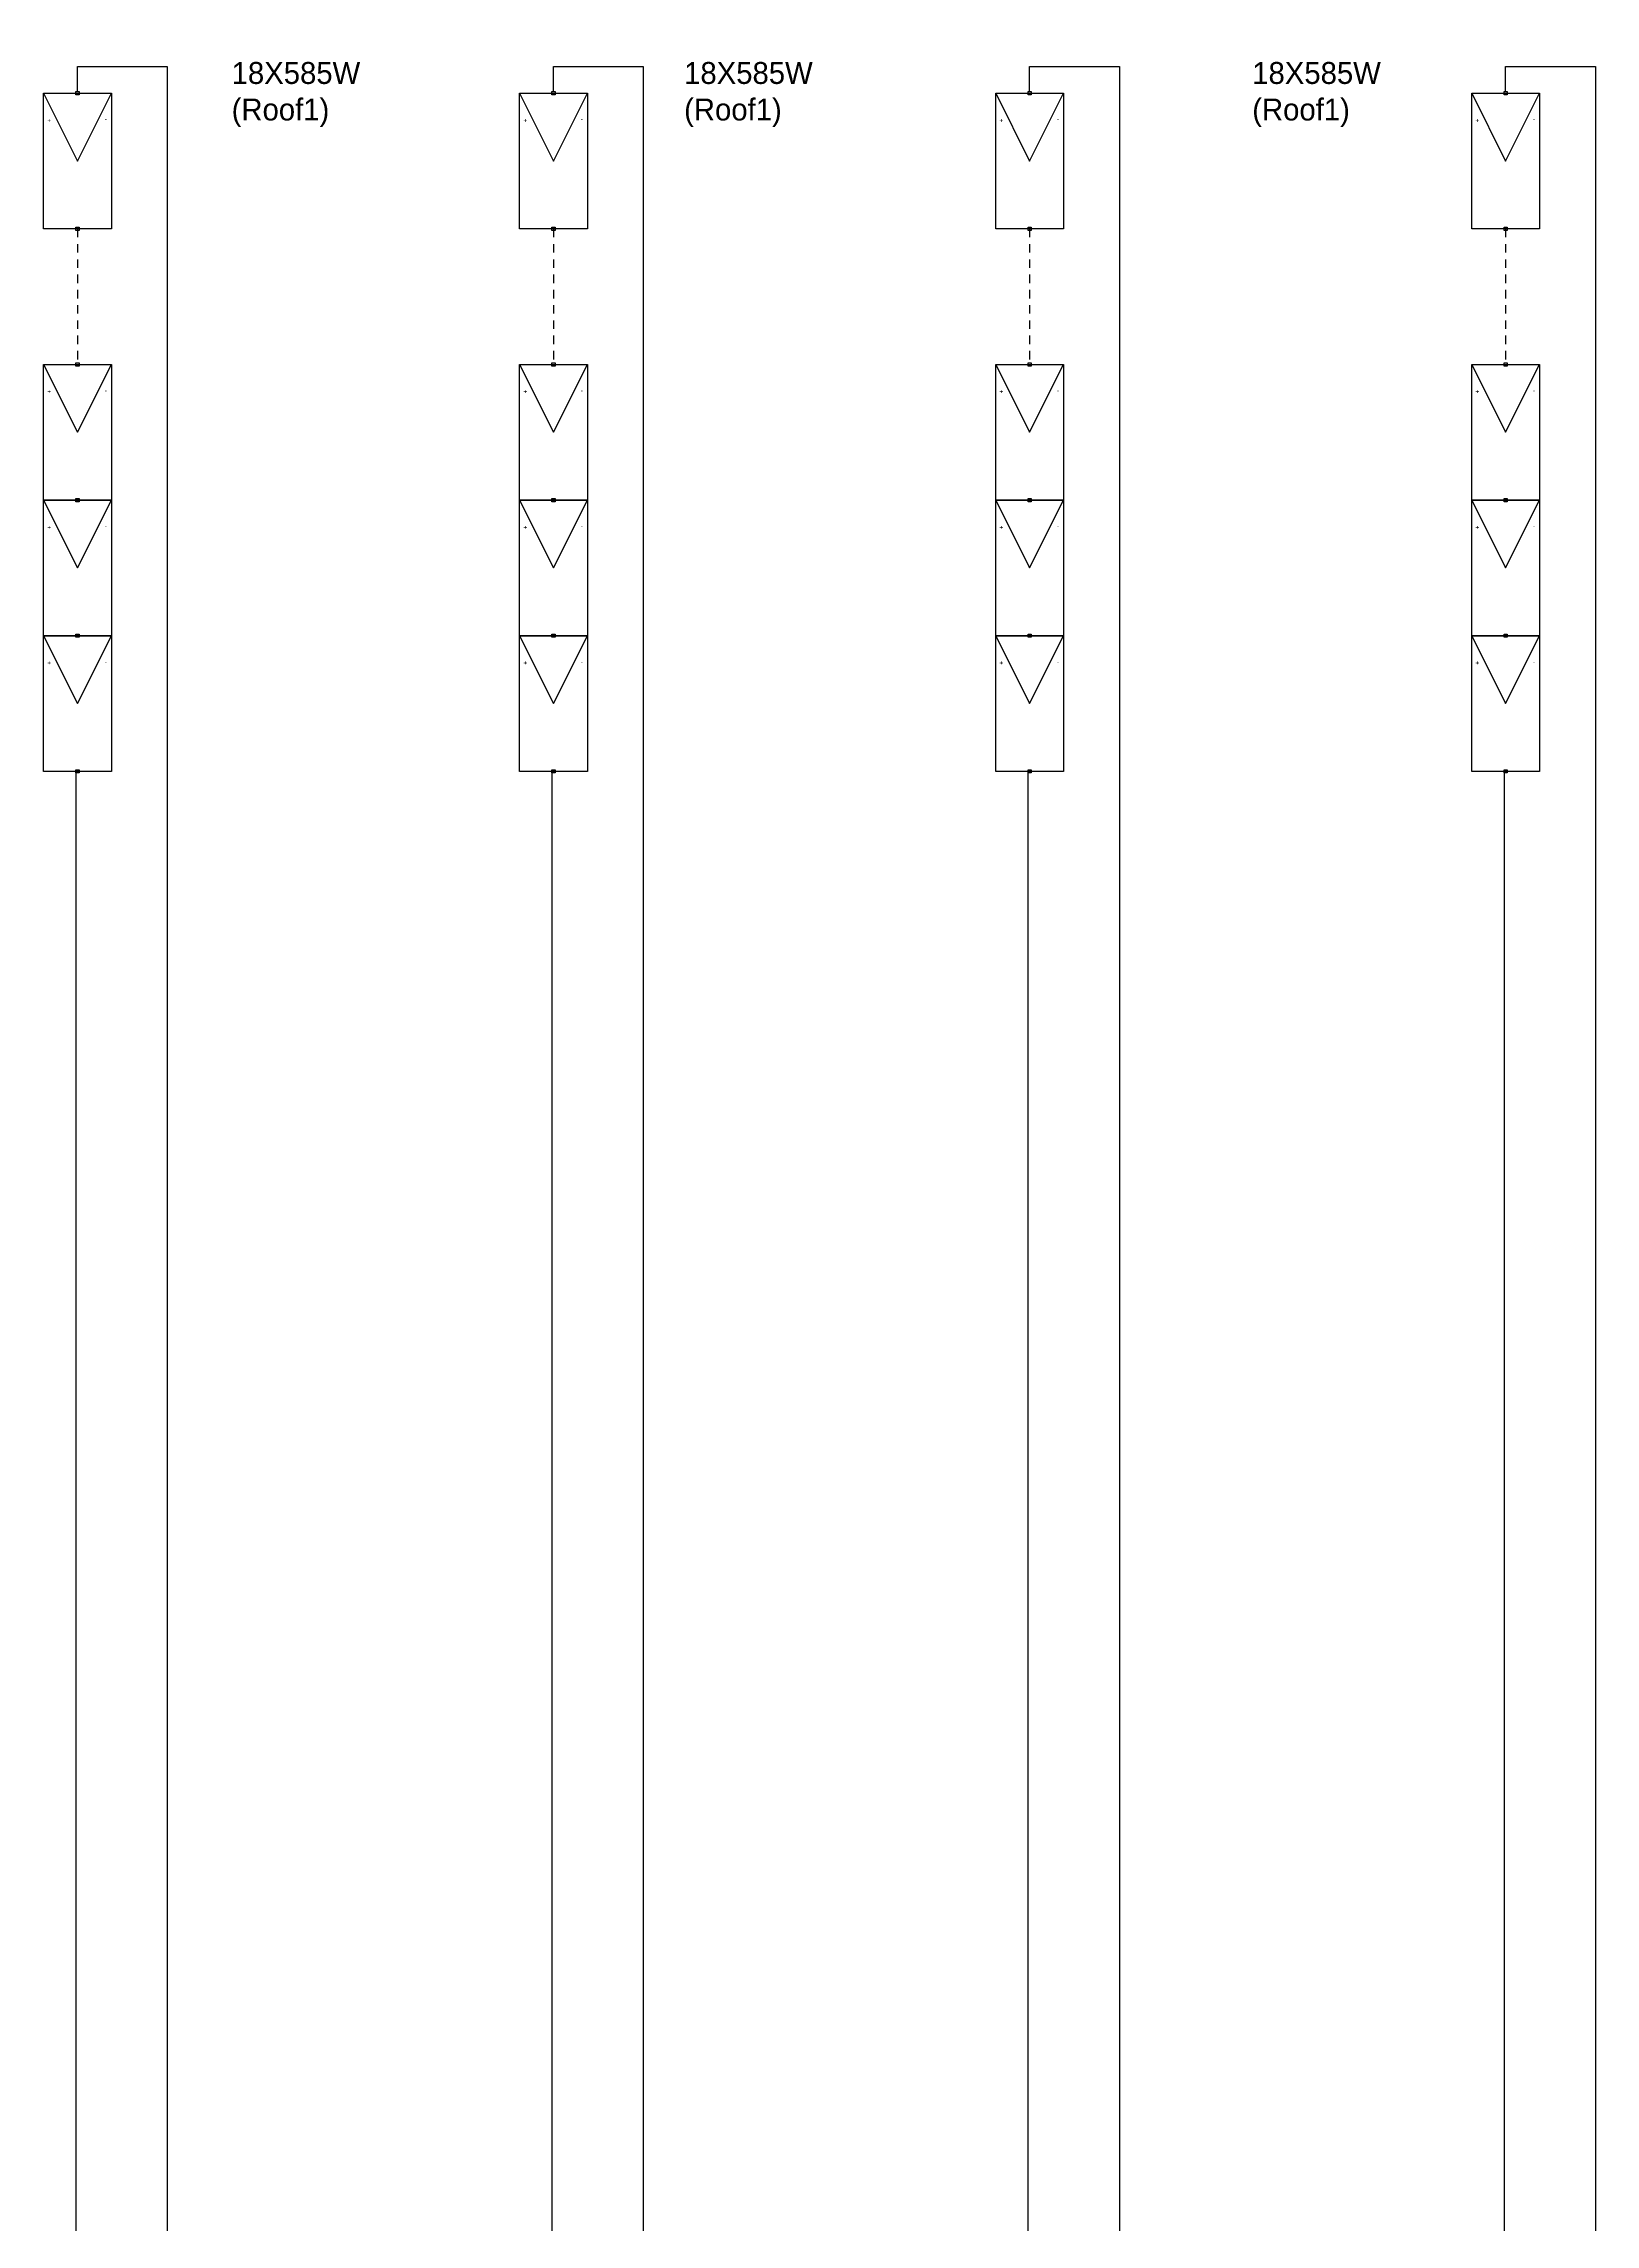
# Model space of a CAD drawing. Header units: inches. Extents: x 4 to 127, y -3 to 89.
# Drawn here: x 35.55 to 58.44, y 39.89 to 72.04 of the extents above; entities that cross this region are included whole.
import ezdxf

# ---------------------------------------------------------------- set-up
doc = ezdxf.new("R2010")
doc.units = ezdxf.units.IN
doc.header["$MEASUREMENT"] = 0
doc.linetypes.add('HIDDEN2', pattern=[0.1875, 0.125, -0.0625])
for name, color, linetype in [('GRY_20AWG', 9, 'Continuous'), ('SYMS', 7, 'Continuous'), ('WHT_12AWG', 7, 'Continuous')]:
    doc.layers.add(name, color=color, linetype=linetype)
doc.styles.add('WD', font='romans.shx')

# ---------------------------------------------------------------- blocks, each defined once
blk = doc.blocks.new('HT0_01')
for p, q in [((-0.0625, 0.0625), (0.0625, 0.0625)), ((-0.0625, -0.0625), (-0.0625, 0.0625)), ((0.0625, 0.0625), (0.0625, -0.0625)), ((0.0625, -0.0625), (-0.0625, -0.0625))]:
    blk.add_line(p, q)
at = {"style": 'WD', "flags": 1}
for tag, p in [('X4TERM01', (-0.0625, 0)), ('X2TERM01', (0, 0.0625)), ('X1TERM01', (0.0625, 0)), ('X8TERM01', (0, -0.0625))]:
    blk.add_attdef(tag, p, '', height=0.01, dxfattribs=at)
blk = doc.blocks.new('PVM')
at = {"color": 5}
for p, q in [((2, 1), (1, 0.5)), ((1, 0.5), (2, 0))]:
    blk.add_line(p, q, dxfattribs=at)
blk.add_lwpolyline([(0, 1), (2, 1), (2, 0), (0, 0)], close=True, dxfattribs=at)
at = {"layer": 'SYMS', "color": 5, "xscale": 0.3699338068975089, "yscale": 0.3699338068975089, "zscale": 0.3699338068975089}
for p in [(0, 0.5), (2, 0.5)]:
    blk.add_blockref('HT0_01', p, dxfattribs=at)
at = {"color": 5, "char_height": 0.065, "attachment_point": 1}
for s, insert, rotation in [('+', (1.625, 0.883), 180), ('-', (1.57, 0.067), 90)]:
    blk.add_mtext_dynamic_manual_height_columns(s, width=0.09892, gutter_width=0.325, heights=[0], dxfattribs=dict(at, insert=insert, rotation=rotation))

msp = doc.modelspace()

# ---------------------------------------------------------------- linework, layer by layer
at = {"color": 240, "linetype": 'HIDDEN2', "true_color": 0xed1f24}
for p, q in [((36.046, 69.312), (36.046, 67.312)), ((43.069, 69.312), (43.069, 67.312)), ((50.092, 69.312), (50.092, 67.312)), ((57.114, 69.312), (57.114, 67.312))]:
    msp.add_line(p, q, dxfattribs=at)
at = {"layer": 'GRY_20AWG', "color": 240, "true_color": 0xed1f24}
for p, q in [((36.046, 71.335), (36.046, 71.705)), ((36.046, 71.705), (37.37, 71.705)), ((43.069, 71.335), (43.069, 71.705)), ((43.069, 71.705), (44.393, 71.705)), ((50.092, 71.335), (50.092, 71.705)), ((50.092, 71.705), (51.416, 71.705)), ((57.114, 71.335), (57.114, 71.705)), ((57.114, 71.705), (58.439, 71.705)), ((36.023, 61.289), (36.023, 24.809)), ((43.046, 61.289), (43.046, 24.809)), ((50.068, 61.289), (50.068, 24.809)), ((57.091, 61.289), (57.091, 24.809))]:
    msp.add_line(p, q, dxfattribs=at)
at = {"layer": 'WHT_12AWG', "color": 240, "true_color": 0xed1f24}
for p, q in [((37.37, 71.705), (37.37, 23.908)), ((44.393, 71.705), (44.393, 23.908)), ((51.416, 71.705), (51.416, 23.908)), ((58.439, 71.705), (58.439, 23.908))]:
    msp.add_line(p, q, dxfattribs=at)

# ---------------------------------------------------------------- block references
at = {"layer": 'SYMS', "rotation": 90}
for p in [(36.546, 69.312), (43.569, 69.312), (50.592, 69.312), (57.614, 69.312), (36.546, 65.312), (43.569, 65.312), (50.592, 65.312), (57.614, 65.312), (36.546, 63.312), (43.569, 63.312), (50.592, 63.312), (57.614, 63.312), (36.546, 61.312), (43.569, 61.312), (50.592, 61.312), (57.614, 61.312)]:
    msp.add_blockref('PVM', p, dxfattribs=at)

# ---------------------------------------------------------------- texts
at = {"char_height": 0.6, "attachment_point": 1}
for s, insert in [('{\\C240;\\c2367469;STRING 2.2.5^J\\H0.53846x;\\C256;\\c0;18X585W^J(Roof1)}', (38.32, 73.772)), ('{\\C240;\\c2367469;STRING 1.2.6^J\\H0.53846x;\\C256;\\c0;18X585W^J(Roof1)}', (44.995, 73.772)), ('{\\C240;\\c2367469;STRING 2.2.7^J\\H0.53846x;\\C256;\\c0;18X585W^J(Roof1)}', (53.376, 73.772))]:
    msp.add_mtext_dynamic_manual_height_columns(s, width=1.91071, gutter_width=0.325, heights=[0], dxfattribs=dict(at, insert=insert))

doc.saveas('drawing.dxf')
